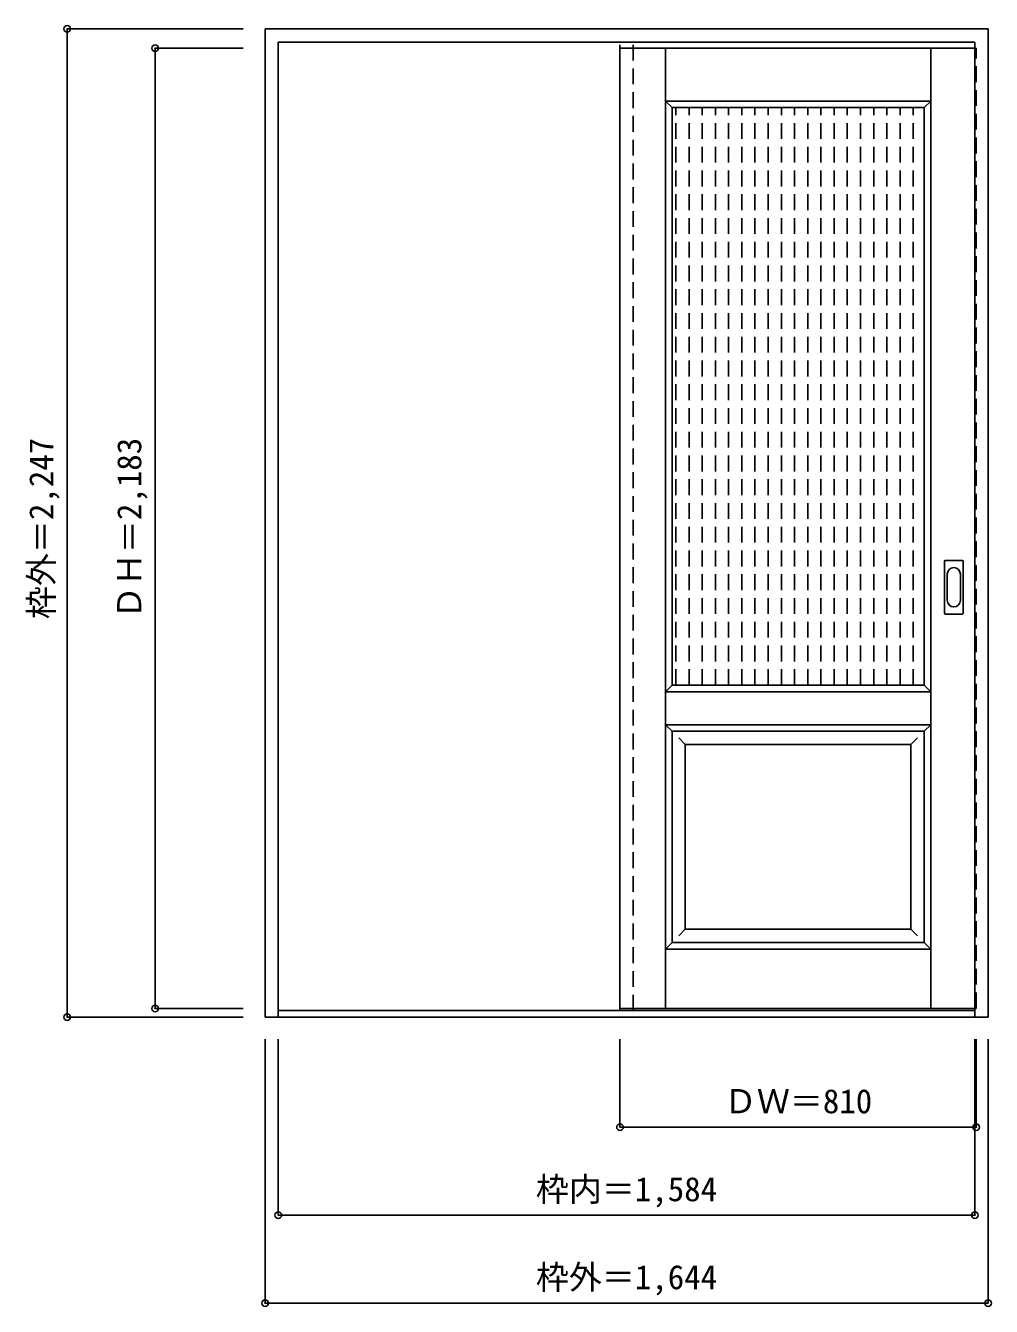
# Model space of a CAD drawing. Units: millimetres, scale not verified. Extents: x -1550 to 646, y -1480 to 1432.
import ezdxf
from ezdxf.enums import TextEntityAlignment as Align

# ---------------------------------------------------------------- set-up
doc = ezdxf.new("R2010")
doc.units = ezdxf.units.MM
doc.header["$LTSCALE"] = 30
doc.header["$PDMODE"] = 32
doc.header["$PDSIZE"] = 15
doc.linetypes.add('DASHED1', pattern=[1.8, 1.2, -0.6])
doc.layers.add('0-0', color=3, linetype='Continuous')
doc.layers.add('0-1_寸法', color=7, linetype='Continuous')
doc.styles.add('ＭＳ ゴシック', font='')
doc.styles.get('ＭＳ ゴシック').set_extended_font_data('MS Gothic')

msp = doc.modelspace()

# ---------------------------------------------------------------- linework, layer by layer
at = {"layer": '0-0'}
for p, q in [((-1005.88, -822.73), (-1005.88, 1424.27)), ((-1005.88, 1424.27), (638.12, 1424.27)), ((638.12, -822.73), (638.12, 1424.27)), ((-975.88, -822.73), (-975.88, 1394.27)), ((-975.88, 1394.27), (608.12, 1394.27)), ((-198.88, 1380.27), (-198.88, -802.73)), ((608.12, 1380.27), (-198.88, 1380.27)), ((608.12, -822.73), (608.12, 1394.27)), ((-80.38, 1245.27), (492.62, 1245.27)), ((-80.38, -67.73), (-80.38, 1245.27)), ((492.62, -67.73), (492.62, 1245.27)), ((539.12, 95.27), (539.12, 214.27)), ((540.62, 215.77), (579.62, 215.77)), ((581.12, 95.27), (581.12, 214.27)), ((579.62, 93.77), (540.62, 93.77)), ((-80.38, -67.73), (492.62, -67.73)), ((-80.38, -172.73), (492.62, -172.73)), ((-80.38, -652.73), (-80.38, -172.73)), ((492.62, -652.73), (492.62, -172.73)), ((-80.38, -652.73), (492.62, -652.73)), ((-975.88, -807.73), (608.12, -807.73)), ((608.12, -802.73), (-198.88, -802.73)), ((-1005.88, -822.73), (638.12, -822.73))]:
    msp.add_line(p, q, dxfattribs=at)
at = {"layer": '0-0', "color": 4, "linetype": 'DASHED1'}
for p, q in [((-198.88, -807.73), (-198.88, 1394.27)), ((-198.88, 1380.27), (-198.88, 1376.27)), ((-168.88, -807.73), (-168.88, 1394.27)), ((608.12, 1380.27), (611.12, 1380.27)), ((611.12, -802.73), (611.12, 1380.27)), ((-71.97, -67.73), (-71.97, 1245.27)), ((-41.97, -67.73), (-41.97, 1245.27)), ((-11.97, -67.73), (-11.97, 1245.27)), ((18.03, -67.73), (18.03, 1245.27)), ((48.03, -67.73), (48.03, 1245.27)), ((78.03, -67.73), (78.03, 1245.27)), ((108.03, -67.73), (108.03, 1245.27)), ((138.03, -67.73), (138.03, 1245.27)), ((168.03, -67.73), (168.03, 1245.27)), ((198.03, -67.73), (198.03, 1245.27)), ((228.03, -67.73), (228.03, 1245.27)), ((258.03, -67.73), (258.03, 1245.27)), ((288.03, -67.73), (288.03, 1245.27)), ((318.03, -67.73), (318.03, 1245.27)), ((348.03, -67.73), (348.03, 1245.27)), ((378.03, -67.73), (378.03, 1245.27)), ((408.03, -67.73), (408.03, 1245.27)), ((438.03, -67.73), (438.03, 1245.27)), ((468.03, -67.73), (468.03, 1245.27)), ((608.12, -802.73), (611.12, -802.73))]:
    msp.add_line(p, q, dxfattribs=at)
at = {"layer": '0-0', "color": 7}
for p, q in [((-95.38, -802.73), (-95.38, 1380.27)), ((507.62, -802.73), (507.62, 1380.27)), ((-95.38, 1260.27), (-80.38, 1245.27)), ((-95.38, 1260.27), (507.62, 1260.27)), ((507.62, 1260.27), (492.62, 1245.27)), ((545.12, 125.17), (545.12, 184.37)), ((575.12, 184.37), (575.12, 125.17)), ((-80.38, -67.73), (-95.38, -82.73)), ((-95.38, -82.73), (507.62, -82.73)), ((492.62, -67.73), (507.62, -82.73)), ((-95.38, -157.73), (-80.38, -172.73)), ((-95.38, -157.73), (507.62, -157.73)), ((507.62, -157.73), (492.62, -172.73)), ((-65.38, -187.73), (-50.38, -202.73)), ((-50.38, -622.73), (-50.38, -202.73)), ((-50.38, -202.73), (462.62, -202.73)), ((477.62, -187.73), (462.62, -202.73)), ((462.62, -622.73), (462.62, -202.73)), ((-50.38, -622.73), (-65.38, -637.73)), ((-50.38, -622.73), (462.62, -622.73)), ((462.62, -622.73), (477.62, -637.73)), ((-80.38, -652.73), (-95.38, -667.73)), ((-95.38, -667.73), (507.62, -667.73)), ((492.62, -652.73), (507.62, -667.73))]:
    msp.add_line(p, q, dxfattribs=at)
at = {"layer": '0-0'}
for centre, start, end in [((540.62, 214.27), 90, 180), ((579.62, 214.27), 0, 90), ((540.62, 95.27), 180, 270), ((579.62, 95.27), 270, 0)]:
    msp.add_arc(centre, 1.5, start, end, dxfattribs=at)
at = {"layer": '0-0', "color": 7}
for centre, start, end in [((560.12, 184.37), 0, 180), ((560.12, 125.17), 180, 0)]:
    msp.add_arc(centre, 15, start, end, dxfattribs=at)
at = {"layer": '0-1_寸法', "color": 4}
for p, q in [((-1455.88, 1424.27), (-1455.88, -822.73)), ((-1455.88, 1424.27), (-1055.88, 1424.27)), ((-1255.88, 1380.27), (-1255.88, -802.73)), ((-1255.88, 1380.27), (-1055.88, 1380.27)), ((-1255.88, -802.73), (-1055.88, -802.73)), ((-1455.88, -822.73), (-1055.88, -822.73)), ((-198.88, -1072.73), (-198.88, -872.73)), ((608.12, -1272.73), (608.12, -872.73)), ((611.12, -1072.73), (611.12, -872.73)), ((638.12, -1472.73), (638.12, -872.73)), ((611.12, -1072.73), (-198.88, -1072.73))]:
    msp.add_line(p, q, dxfattribs=at)
for points in [[(638.12, -1472.73), (-1005.88, -1472.73), (-1005.88, -872.73)], [(608.12, -1272.73), (-975.88, -1272.73), (-975.88, -872.73)]]:
    msp.add_lwpolyline(points, dxfattribs=at)
at = {"layer": '0-1_寸法'}
for p in [(-1455.88, 1424.27), (-1255.88, 1380.27), (-1455.88, -822.73), (-1255.88, -802.73), (-198.88, -1072.73), (611.12, -1072.73), (-975.88, -1272.73), (608.12, -1272.73), (-1005.88, -1472.73), (638.12, -1472.73)]:
    msp.add_point(p, dxfattribs=at)

# ---------------------------------------------------------------- texts
at = {"layer": '0-1_寸法', "style": 'ＭＳ ゴシック'}
for s, p in [('枠外＝2,247', (-1470.88, 82.52)), ('ＤＨ＝2,183', (-1270.88, 82.52))]:
    msp.add_text(s, height=54.99, rotation=90, dxfattribs=at).set_placement(p, align=Align.BOTTOM_LEFT)
for s, p in [('ＤＷ＝810', (37.37, -1057.73)), ('枠内＝1,584', (-390.13, -1257.73)), ('枠外＝1,644', (-390.13, -1457.73))]:
    msp.add_text(s, height=54.99, dxfattribs=at).set_placement(p, align=Align.BOTTOM_LEFT)

doc.saveas('drawing.dxf')
